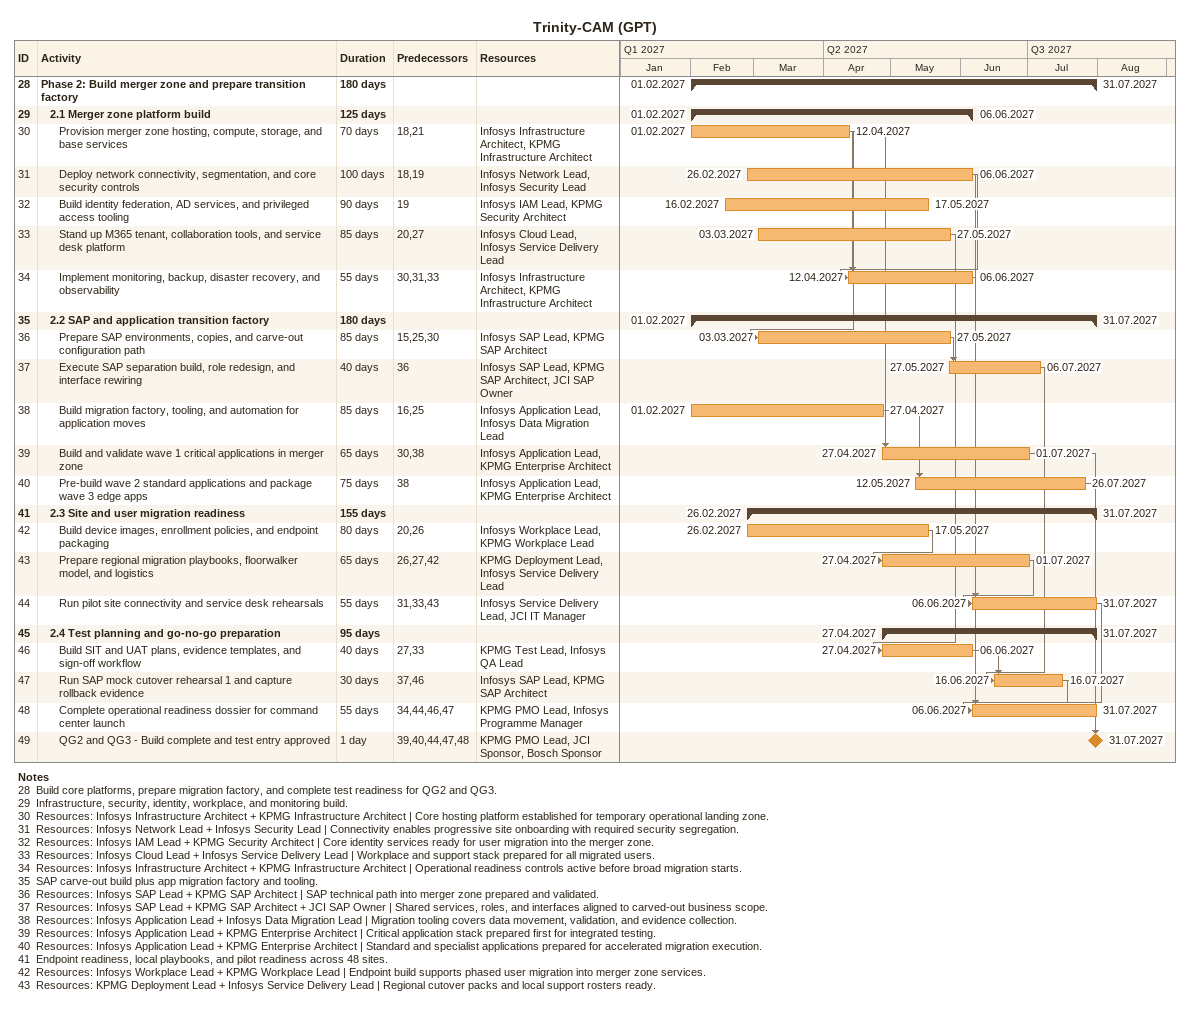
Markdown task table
Trinity-CAM (GPT)

| ID | Level | Task | Duration | Start | Finish | Predecessors | Resources |
|---|---|---|---|---|---|---|---|
| 28 | 1 | **Phase 2: Build merger zone and prepare transition factory** | 180d | 2027-02-01 | 2027-07-31 |  |  |
| 29 | 2 | **2.1 Merger zone platform build** | 125d | 2027-02-01 | 2027-06-06 |  |  |
| 30 | 3 | Provision merger zone hosting, compute, storage, and base services | 70d | 2027-02-01 | 2027-04-12 | 18, 21 | Infosys Infrastructure Architect, KPMG Infrastructure Architect |
| 31 | 3 | Deploy network connectivity, segmentation, and core security controls | 100d | 2027-02-26 | 2027-06-06 | 18, 19 | Infosys Network Lead, Infosys Security Lead |
| 32 | 3 | Build identity federation, AD services, and privileged access tooling | 90d | 2027-02-16 | 2027-05-17 | 19 | Infosys IAM Lead, KPMG Security Architect |
| 33 | 3 | Stand up M365 tenant, collaboration tools, and service desk platform | 85d | 2027-03-03 | 2027-05-27 | 20, 27 | Infosys Cloud Lead, Infosys Service Delivery Lead |
| 34 | 3 | Implement monitoring, backup, disaster recovery, and observability | 55d | 2027-04-12 | 2027-06-06 | 30, 31, 33 | Infosys Infrastructure Architect, KPMG Infrastructure Architect |
| 35 | 2 | **2.2 SAP and application transition factory** | 180d | 2027-02-01 | 2027-07-31 |  |  |
| 36 | 3 | Prepare SAP environments, copies, and carve-out configuration path | 85d | 2027-03-03 | 2027-05-27 | 15, 25, 30 | Infosys SAP Lead, KPMG SAP Architect |
| 37 | 3 | Execute SAP separation build, role redesign, and interface rewiring | 40d | 2027-05-27 | 2027-07-06 | 36 | Infosys SAP Lead, KPMG SAP Architect, JCI SAP Owner |
| 38 | 3 | Build migration factory, tooling, and automation for application moves | 85d | 2027-02-01 | 2027-04-27 | 16, 25 | Infosys Application Lead, Infosys Data Migration Lead |
| 39 | 3 | Build and validate wave 1 critical applications in merger zone | 65d | 2027-04-27 | 2027-07-01 | 30, 38 | Infosys Application Lead, KPMG Enterprise Architect |
| 40 | 3 | Pre-build wave 2 standard applications and package wave 3 edge apps | 75d | 2027-05-12 | 2027-07-26 | 38 | Infosys Application Lead, KPMG Enterprise Architect |
| 41 | 2 | **2.3 Site and user migration readiness** | 155d | 2027-02-26 | 2027-07-31 |  |  |
| 42 | 3 | Build device images, enrollment policies, and endpoint packaging | 80d | 2027-02-26 | 2027-05-17 | 20, 26 | Infosys Workplace Lead, KPMG Workplace Lead |
| 43 | 3 | Prepare regional migration playbooks, floorwalker model, and logistics | 65d | 2027-04-27 | 2027-07-01 | 26, 27, 42 | KPMG Deployment Lead, Infosys Service Delivery Lead |
| 44 | 3 | Run pilot site connectivity and service desk rehearsals | 55d | 2027-06-06 | 2027-07-31 | 31, 33, 43 | Infosys Service Delivery Lead, JCI IT Manager |
| 45 | 2 | **2.4 Test planning and go-no-go preparation** | 95d | 2027-04-27 | 2027-07-31 |  |  |
| 46 | 3 | Build SIT and UAT plans, evidence templates, and sign-off workflow | 40d | 2027-04-27 | 2027-06-06 | 27, 33 | KPMG Test Lead, Infosys QA Lead |
| 47 | 3 | Run SAP mock cutover rehearsal 1 and capture rollback evidence | 30d | 2027-06-16 | 2027-07-16 | 37, 46 | Infosys SAP Lead, KPMG SAP Architect |
| 48 | 3 | Complete operational readiness dossier for command center launch | 55d | 2027-06-06 | 2027-07-31 | 34, 44, 46, 47 | KPMG PMO Lead, Infosys Programme Manager |
| 49 | 3 | QG2 and QG3 - Build complete and test entry approved | 1d | 2027-07-31 | 2027-07-31 | 39, 40, 44, 47, 48 | KPMG PMO Lead, JCI Sponsor, Bosch Sponsor |

Notes
- 28: Build core platforms, prepare migration factory, and complete test readiness for QG2 and QG3.
- 29: Infrastructure, security, identity, workplace, and monitoring build.
- 30: Resources: Infosys Infrastructure Architect + KPMG Infrastructure Architect | Core hosting platform established for temporary operational landing zone.
- 31: Resources: Infosys Network Lead + Infosys Security Lead | Connectivity enables progressive site onboarding with required security segregation.
- 32: Resources: Infosys IAM Lead + KPMG Security Architect | Core identity services ready for user migration into the merger zone.
- 33: Resources: Infosys Cloud Lead + Infosys Service Delivery Lead | Workplace and support stack prepared for all migrated users.
- 34: Resources: Infosys Infrastructure Architect + KPMG Infrastructure Architect | Operational readiness controls active before broad migration starts.
- 35: SAP carve-out build plus app migration factory and tooling.
- 36: Resources: Infosys SAP Lead + KPMG SAP Architect | SAP technical path into merger zone prepared and validated.
- 37: Resources: Infosys SAP Lead + KPMG SAP Architect + JCI SAP Owner | Shared services, roles, and interfaces aligned to carved-out business scope.
- 38: Resources: Infosys Application Lead + Infosys Data Migration Lead | Migration tooling covers data movement, validation, and evidence collection.
- 39: Resources: Infosys Application Lead + KPMG Enterprise Architect | Critical application stack prepared first for integrated testing.
- 40: Resources: Infosys Application Lead + KPMG Enterprise Architect | Standard and specialist applications prepared for accelerated migration execution.
- 41: Endpoint readiness, local playbooks, and pilot readiness across 48 sites.
- 42: Resources: Infosys Workplace Lead + KPMG Workplace Lead | Endpoint build supports phased user migration into merger zone services.
- 43: Resources: KPMG Deployment Lead + Infosys Service Delivery Lead | Regional cutover packs and local support rosters ready.
